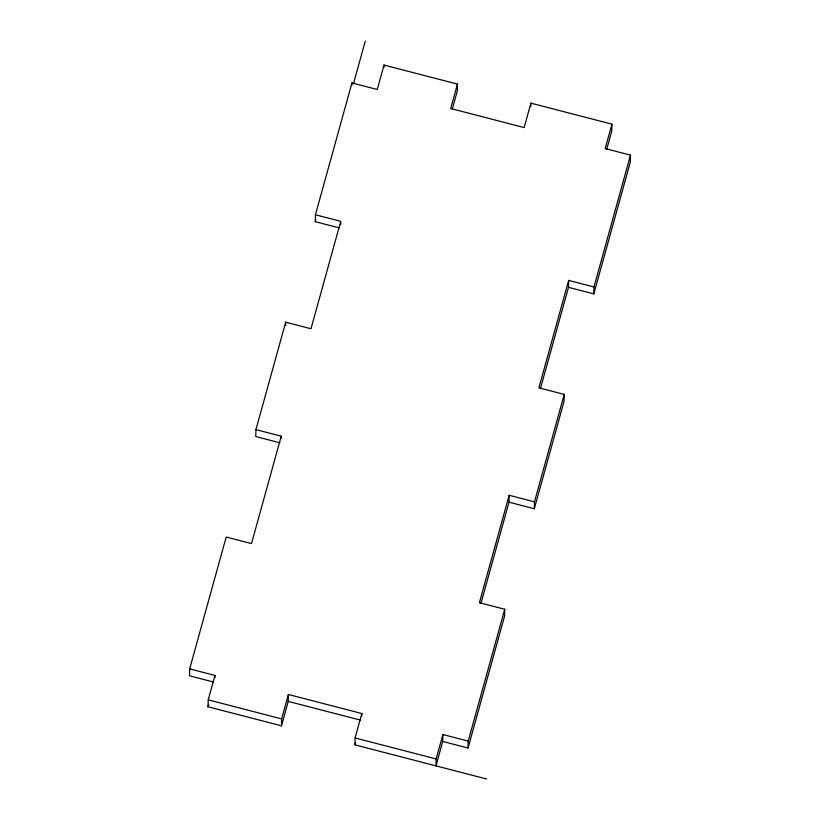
<?xml version="1.0" encoding="UTF-8"?>
<svg xmlns="http://www.w3.org/2000/svg" width="820" height="820" viewBox="0 0 820 820"><rect width="100%" height="100%" fill="white"/><g stroke="black" fill="none" stroke-linecap="round" stroke-linejoin="round"><path stroke-width="1.23" d="M452.22 109.326L457.293 91.02L457.468 84.101L384.026 65.067L377.261 89.482L351.954 82.912L315.444 214.758L340.751 221.318L310.995 328.748L285.688 322.188L255.942 429.618L281.239 436.178L251.494 543.609L226.187 537.049L189.676 668.884L189.502 675.803L213.6 682.055M361.794 715.829L361.856 713.533L288.414 694.489L288.25 701.407L281.486 725.823L208.044 706.778L208.218 699.86L214.973 675.444L189.676 668.884M214.922 677.75L214.973 675.444M255.942 429.618L255.768 436.527L279.866 442.779M281.188 438.485L281.239 436.178M285.606 325.642L285.688 322.188M281.486 725.823L281.649 718.904L288.414 694.489M339.377 227.919L315.269 221.677L315.444 214.758M340.669 224.782L340.72 222.476M351.903 85.218L351.954 82.912M486.608 779L354.927 744.857L355.091 737.949L361.856 713.533M383.965 67.363L384.026 65.067M442.892 734.535L436.127 758.951L435.953 765.87L442.718 741.454L442.892 734.535L468.21 741.106L468.046 748.014L442.718 741.454M509.158 495.27L508.984 502.178L534.312 508.748L534.476 501.83L509.158 495.27L479.403 602.7L504.73 609.26L504.556 616.179L468.046 748.014M530.817 106.6L530.899 103.146L611.935 124.148L611.771 131.067L606.697 149.383M568.66 280.409L568.496 287.328L593.813 293.888L593.987 286.979L568.66 280.409L538.904 387.839L564.232 394.41L564.057 401.318L534.312 508.748M611.935 124.148L605.17 148.563L630.498 155.134L630.324 162.052L593.813 293.888M315.269 221.677L315.956 219.207M353.481 83.722L365.31 41M208.044 706.778L208.721 704.339M457.468 84.101L450.703 108.517L524.144 127.561L530.899 103.146M354.927 744.857L355.603 742.418M480.92 603.51L508.984 502.178M540.431 388.649L568.496 287.328M468.21 741.106L504.73 609.26M534.476 501.83L564.232 394.41M593.987 286.979L630.498 155.134M288.25 701.407L360.462 720.124M208.218 699.86L281.649 718.904M355.091 737.949L436.127 758.951"/></g></svg>
